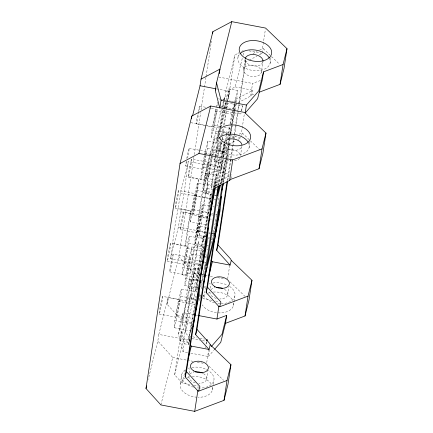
<?xml version="1.0" encoding="UTF-8"?>
<svg xmlns="http://www.w3.org/2000/svg" width="433" height="433" viewBox="0 0 433 433"><rect width="100%" height="100%" fill="white"/><g stroke="black" fill="none" stroke-linecap="round" stroke-linejoin="round"><path stroke-width="0.32" stroke-dasharray="2.17 1.62" d="M191.207 330.947L174.304 327.738L174.786 320.593L178.304 301.271L181.34 289.092L196.945 292.053M174.304 327.738L177.335 315.565L180.859 296.237L181.34 289.092M199.212 278.008L182.309 274.798L182.791 267.654L186.314 248.331L189.345 236.153L206.249 239.362M189.903 339.293L189.097 342.541L180.642 340.939L181.335 330.709L174.667 374.799L182.12 383.016L191.321 384.764M197.816 288.021L184.815 285.558L185.297 278.408L188.82 259.086L191.851 246.907L203.553 249.132M182.309 274.798L185.346 262.625L188.864 243.297L189.345 236.153M194.32 195.391L211.223 198.595L207.705 217.923L207.218 225.068L190.314 221.858L190.801 214.714L194.32 195.391L197.356 183.213L214.259 186.417L214.167 187.722M198.07 285.704L197.102 289.601L188.647 287.999L189.345 277.77L182.012 326.238L187.051 298.586L191.906 279.101L198.406 280.335M184.815 285.558L187.852 273.38L191.37 254.057L191.851 246.907M190.314 221.858L193.351 209.686L196.869 190.358L197.356 183.213M191.906 279.101L191.213 289.331L198.541 240.862L193.508 268.514L188.647 287.999M195.705 299.62L191.153 298.754L191.846 288.53L185.183 332.614L188.907 336.722L188.404 340.035L158.824 334.422L157.823 341.036L148.265 379.395M203.781 244.975L195.326 243.373L195.813 236.229L199.332 216.906L202.363 204.728L210.167 206.205M189.097 342.541L190.466 327.841L196.474 296.291M206.243 232.115L205.107 236.662L196.658 235.059L197.351 224.83L190.017 273.299L195.056 245.646L199.911 226.161L207.061 227.52M216.971 185.93L217.734 182.883L200.825 179.679L201.313 172.529L204.831 153.206L207.867 141.028L224.77 144.238L224.283 151.382L223.228 157.179M191.251 330.298L191.689 323.803L195.094 305.119M199.911 226.161L199.218 236.391L206.546 187.922L201.513 215.574L196.658 235.059M195.326 243.373L198.363 231.195L201.881 211.872L202.363 204.728M203.331 190.433L203.819 183.289L207.337 163.966L210.373 151.788L227.276 154.992L226.789 162.137L223.271 181.465L206.368 178.255L203.331 190.433L212.435 192.16M197.102 289.601L198.471 274.901L204.641 242.702M206.325 153.975L207.38 148.178L207.867 141.028M199.299 276.709L199.7 270.863L202.98 252.823M203.386 236.147L202.124 241.208L201.724 247.146L203.386 236.147L205.973 236.635M215.385 186.969L216.37 174.824L207.916 173.222L207.223 183.451L211.466 155.393M199.997 294.602L199.608 300.356L200.739 295.809M206.2 193.648L207.461 188.588L207.862 182.65L206.2 193.648L211.369 194.628M206.368 178.255L209.886 158.933L210.373 151.788M219.141 138.971L211.342 137.494L211.824 130.349L216.143 107.817M205.107 236.662L206.476 221.961L211.515 194.309L216.37 174.824M201.718 288.762L202.206 281.618L205.724 262.295L202.471 261.678M217.891 105.993L218.026 104.044M218.037 136.79L217.734 141.266L218.243 137.927M228.234 143.853L226.134 152.297L217.68 150.689L218.373 140.465L216.062 155.734M216.002 188.869L215.91 190.19L216.213 188.972M216.181 186.233L216.987 179.782L220.825 158.711M217.734 182.883L218.216 175.738L221.734 156.416L224.808 143.81M222.237 142.04L220.933 141.797L220.24 152.021L221.75 142.062M218.21 203.954L218.773 195.646M235.184 109.766L236.699 100.689L237.392 90.459L228.943 88.857L228.245 99.081L234.913 54.996L238.459 53.118M226.232 142.23L226.405 139.675M226.448 139.036L226.881 132.644L218.427 131.037M226.134 152.297L226.654 144.622M226.697 143.983L226.827 142.067M228.684 134.203L228.245 140.698L229.999 133.651M226.134 142.782L229.387 143.399L228.018 158.099M234.448 111.129L235.151 104.001M223.942 109.901L223.877 110.859L240.786 114.068L241.165 112.991M240.851 113.105L240.786 114.068M201.599 264.552L170.542 258.663L172.848 243.411A34.445 1.586 -79.3 0 1 178.142 208.397L180.447 193.15L188.333 161.509L224.678 168.405L222.351 183.781M170.542 258.663L178.423 227.022L180.729 211.775A34.445 1.586 -79.3 0 0 186.028 176.761L188.333 161.509M193.73 314.639L183.127 312.631L181.925 320.572L167.019 304.128L168.02 297.509L196.945 302.997M167.019 304.128L178.845 256.672L193.892 157.195M194.298 154.521L200.658 112.461M201.064 109.793L204.392 87.758M204.495 87.093L206.011 77.079M206.108 76.408L211.461 41.027M172.848 243.411L185.524 245.82L190.818 210.801L178.142 208.397M180.729 211.775L193.41 214.183L198.704 179.165L186.028 176.761M187.57 352.565L183.018 351.704L178.51 334.281L179.706 326.341L183.127 312.631M218.026 137.169L213.891 139.361L204.695 176.274L198.027 220.359L203.061 192.707L207.916 173.222M174.667 374.799L183.868 337.886L190.536 293.801L185.497 321.454L180.642 340.939M211.569 154.727L213.891 139.361M195.451 267.995L194.19 273.055L192.523 284.053L195.451 267.995L200.652 268.985M211.769 156.8L208.538 178.174L212.614 155.788M211.872 156.134L215.206 134.089L221.82 107.541M183.018 351.704L184.22 343.759L179.706 326.341M180.334 383.773L181.736 374.507M216.965 141.575L217.664 136.942M185.183 332.614L194.379 295.701L201.047 251.616L196.008 279.269L191.153 298.754M215.493 156.091L217.057 145.737L214.135 161.796L222.589 163.398L225.896 144.784M219.655 128.574L222.789 107.866M222.887 107.2L223.899 100.521M224.002 99.85L224.402 97.181L229.127 94.67L229.631 91.363L219.114 89.366M197.01 291.88L195.694 290.429L202.363 246.345L201.67 256.569L204.095 246.832M215.964 156.4L211.044 188.934L216.078 161.282L220.933 141.797M219.25 134.658L219.856 130.647M220.262 127.979L224.402 100.591M224.505 99.92L225.717 91.904L234.913 54.996M214.275 187.662L214.882 183.652L229.55 175.868M214.947 187.034L219.363 157.823L213.556 188.046M222.151 139.41L222.751 135.426M222.854 134.76L223.958 127.459M224.359 124.801L226.768 108.867M226.87 108.201L227.574 103.552L226.491 109.479M200.782 286.938L203.9 269.602L205.724 262.295M189.324 373.224L190.022 368.591M222.546 153.526L224.148 142.939A9.044 5.689 8.6 0 0 231.644 150.159A9.044 5.689 8.6 0 0 241.901 146.305L240.499 155.571M218.313 184.864L222.259 158.781M222.356 158.11L224.078 146.744L227.011 145.185M237.988 57.21L238.691 52.577M218.789 185.145L222.692 159.333M223.092 156.686L224.992 144.113M227.309 138.874L228.099 134.306M228.386 145.585L226.383 158.819L219.932 184.723M228.483 144.925L229.187 140.292M229.284 139.632L229.988 134.999M230.085 134.338L231.39 125.732M231.487 125.072L233.587 111.173M233.69 110.512L234.589 104.559L236.97 103.298M223.363 182.217L229.734 140.081M229.836 139.415L234.085 111.324M234.183 110.653L235.904 99.287L252.921 90.259L251.735 95.006L250.658 96.034L237.565 102.978M210.443 288.199L211.044 284.227M243.573 69.161L245.175 58.569M227.201 180.756L233.571 138.62M233.674 137.948L238.935 103.173M239.032 102.502L245.83 59.445M227.807 180.16L232.862 146.722M232.965 146.051L233.874 140.032M233.977 139.366L239.233 104.586M239.335 103.92L246.009 59.776M206.736 362.573L208.636 349.999M239.081 134.208L241.462 132.942L244.364 113.755M190.818 353.182L208.376 356.511L209.377 349.896M206.671 379.238L207.872 371.298M250.658 96.034L252.563 83.461L261.716 80.018M227.661 278.863L229.658 265.629M259.508 50.158L262.485 48.577L265.386 29.384M212.451 389.868L212.852 387.221M213.252 384.574L213.853 380.602M249.083 147.669L249.982 141.71M227.693 294.873L228.895 286.933M261.321 72.528A9.044 5.689 8.6 0 0 249.202 65.204A9.044 5.689 8.6 0 0 246.815 74.795A9.044 5.689 8.6 0 0 261.321 72.528L262.923 61.935M233.479 305.498L233.977 302.191M234.08 301.53L234.881 296.237M270.105 63.299L271.009 57.345M241.641 110.88L242.556 105.858L225.647 102.653L224.738 107.671M184.22 343.759L188.447 344.56L190.217 336.354L190.217 336.674M205.35 347.769L205.529 346.633M200.825 179.679L203.862 167.501L206.205 154.619M211.342 137.494L214.373 125.316L217.658 107.281M212.733 155.133L217.62 134.284M219.168 135.334L220.007 130.728M220.608 127.432L224.083 108.342M221.566 135.107L223.017 128.574M223.617 125.283L226.372 110.139M220.949 158.05L224.132 143.686M203.862 167.501L220.765 170.705L223.114 157.823M228.223 133.645L229.539 126.404M230.02 123.768L232.537 109.944L234.156 103.449M228.846 132.909L230.372 124.536M230.486 123.892L233.365 109.744M220.695 183.955L224.532 162.884L229.387 143.399M221.193 183.917L224.24 167.17L226.475 158.197M230.161 133.012L234.329 111.774M229.69 138.008L230.989 132.812L235.065 110.426M211.488 243.476L216.527 215.823L215.223 215.574M213.182 236.856L214.828 227.839M215.883 222.042L216.235 220.11L214.936 219.861M223.58 182.461L227.78 159.414M206.005 344.035L206.514 341.588M158.824 334.422L168.02 297.509M216.3 107.178L217.577 102.053M221.983 106.891L223.596 100.418M223.758 99.769L224.402 97.181M224.245 107.693L226.026 100.548M226.188 99.899L228.943 88.857M224.072 108.981L225.647 102.653M220.592 127.627L224.949 110.144M225.598 107.552L227.211 101.078M227.368 100.429L229.631 91.363M219.932 131.583L220.413 129.64M221.063 127.048L227.195 102.442M227.352 101.793L229.127 94.67M214.135 161.796L215.396 156.735M217.68 150.689L220.273 140.297M220.429 139.648L220.917 137.705M204.695 176.274L214.146 171.257L217.371 158.31M218.021 155.718L221.409 142.121M222.053 139.529L222.697 136.936M225.717 91.904L235.168 86.892L242.431 57.751M243.075 55.164L244.044 51.278M224.938 140.438L226.881 132.644M234.318 102.8L237.392 90.459M211.618 195.835L209.675 203.629L210.368 193.405L203.039 241.874L208.073 214.221L210.503 204.479M213.859 187.754L214.882 183.652M233.522 109.105L235.124 102.697M235.319 101.631L235.904 99.287M160.897 404.936L172.724 357.479L157.823 341.036M178.51 334.281L193.751 273.115L178.845 256.672M220.765 170.705L222.589 163.398M228.397 143.204L229.533 138.657M203.537 250.258L203.218 251.535L186.314 248.331M226.638 157.558L227.276 154.992M220.814 183.901L224.678 168.405M195.694 290.429L200.214 272.297M241.295 110.924L242.556 105.858M216.684 215.174L217.009 213.875M217.171 213.225L217.658 211.277M188.907 336.722L192.62 321.833M188.404 340.035L192.441 323.846M188.447 344.56L190.022 338.233M230.859 178.78L231.893 174.623M241.684 135.345L242.274 132.969L241.462 132.942M259.183 54.904L262.117 53.351L263.302 48.604L262.485 48.577M182.12 383.016L185.67 368.77M212.349 300.399L203.142 298.651L206.211 286.348M206.292 343.975L206.925 341.442M224.262 109.787L223.877 110.859M208.376 356.511L213.686 350.421M241.414 51.549L244.369 49.984M252.964 53.627L257.132 51.419M245.1 62.374L248.623 60.506M249.208 60.198L256.839 56.149M215.206 134.089L217.566 132.839M220.392 135.913L223.341 134.349M231.936 137.997L236.104 135.783M229.36 143.94L235.812 140.514M238.161 139.269L241.094 137.716L228.602 135.345M251.735 95.006L254.885 93.82M248.97 50.856L262.117 53.351M218.752 77.047L252.563 83.461M235.168 86.892L252.921 90.259M216.484 88.868L218.454 89.241M218.378 98.848L219.677 99.092M220.327 99.217L222.281 99.585M222.93 99.709L224.879 100.083M225.528 100.202L230.729 101.192M231.379 101.311L233.982 101.809M221.144 106.61L234.8 109.197M199.673 106.134L206.173 107.368M208.776 107.86L210.725 108.234M211.374 108.353L216.576 109.343A9.044 0.417 -79.3 0 1 214.2 123.448A9.044 0.417 -79.3 0 1 213.799 121.722A9.044 0.417 -79.3 0 1 216.576 109.343M215.342 111.027L232.245 114.231M214.373 125.316L221.528 126.674M224.126 127.167L231.276 128.525M190.85 122.663L219.775 128.152M196.236 123.789L213.139 126.999M222.535 131.21L230.989 132.812M211.824 130.349L217.675 131.459M218.324 131.583L228.727 133.553M221.745 139.469L224.992 140.086M207.38 148.178L224.283 151.382M213.572 150.522L222.026 152.124M189.161 148.319L206.065 151.523M204.831 153.206L221.734 156.416M209.886 158.933L226.789 162.137M216.078 161.282L224.532 162.884M191.667 159.073A9.044 0.417 -79.3 0 1 189.291 173.184A9.044 0.417 -79.3 0 1 188.885 171.452A9.044 0.417 -79.3 0 1 191.667 159.073L208.571 162.283A9.044 0.417 -79.3 0 1 206.195 176.388A9.044 0.417 -79.3 0 1 205.794 174.661A9.044 0.417 -79.3 0 1 208.571 162.283M207.337 163.966L224.24 167.17M214.146 171.257L229.268 174.126M185.725 165.974L202.628 169.184M201.313 172.529L218.216 175.738M188.231 176.729L205.134 179.939M214.53 184.149L219.082 185.01M203.819 183.289L216.819 185.752M207.461 188.588L212.663 189.573M196.869 190.358L212.473 193.318M203.061 192.707L211.515 194.309M213.577 194.861L216.181 195.353M214.6 195.24L217.187 195.732M178.65 190.504A9.044 0.417 -79.3 0 1 176.274 204.609A9.044 0.417 -79.3 0 1 175.868 202.882A9.044 0.417 -79.3 0 1 178.65 190.504L195.554 193.708A9.044 0.417 -79.3 0 1 193.178 207.813A9.044 0.417 -79.3 0 1 192.772 206.086A9.044 0.417 -79.3 0 1 195.554 193.708M180.447 193.15L210.844 198.915M214.151 199.543L216.132 199.916M216.825 204.988L218.124 205.237M212.765 206.698L214.07 206.947M193.351 209.686L208.955 212.641M201.881 211.872L209.031 213.231M211.634 213.723L212.933 213.967M215.531 214.465L216.836 214.708M211.326 214.838L212.625 215.082M175.213 208.159L192.117 211.364M183.662 212.013A9.044 0.417 -79.3 0 1 181.286 226.123A9.044 0.417 -79.3 0 1 180.88 224.391A9.044 0.417 -79.3 0 1 183.662 212.013L200.566 215.223A9.044 0.417 -79.3 0 1 198.19 229.328A9.044 0.417 -79.3 0 1 197.784 227.601A9.044 0.417 -79.3 0 1 200.566 215.223M201.513 215.574L208.663 216.933M190.801 214.714L207.705 217.923M199.332 216.906L208.43 218.633M209.085 218.752L212.332 219.369M178.423 227.022L206.178 232.288M208.82 232.792L210.14 233.041M198.363 231.195L206.162 232.678M208.766 233.171L210.065 233.414M180.225 229.669L197.129 232.878M208.473 237.457L209.772 237.706M195.813 236.229L204.912 237.955M208.165 238.572L209.464 238.816M210.113 238.94L212.067 239.308M202.124 241.208L204.728 241.701M207.028 245.592L208.333 245.841M188.864 243.297L205.118 246.382M195.056 245.646L203.505 247.248M206.806 249.744L208.105 249.993M170.645 243.443A9.044 0.417 -79.3 0 1 168.264 257.548A9.044 0.417 -79.3 0 1 167.863 255.822A9.044 0.417 -79.3 0 1 170.645 243.443L187.549 246.648A9.044 0.417 -79.3 0 1 185.172 260.753A9.044 0.417 -79.3 0 1 184.767 259.026A9.044 0.417 -79.3 0 1 187.549 246.648M191.37 254.057L202.422 256.152M205.02 256.645L206.974 257.018M204.917 257.186L206.216 257.435M173.146 254.198A9.044 0.417 -79.3 0 1 170.77 268.303A9.044 0.417 -79.3 0 1 170.369 266.576A9.044 0.417 -79.3 0 1 173.146 254.198L190.055 257.402A9.044 0.417 -79.3 0 1 187.678 271.513A9.044 0.417 -79.3 0 1 187.273 269.781A9.044 0.417 -79.3 0 1 190.055 257.402M188.82 259.086L201.821 261.554M204.241 265.056L206.222 265.429M185.346 262.625L202.249 265.83M167.203 261.099L184.112 264.303M193.508 268.514L200.008 269.748M182.791 267.654L199.7 270.863M194.19 273.055L201.296 274.403M201.946 274.527L205.177 275.139M193.751 273.115L199.716 274.246M200.382 274.37L204.354 275.128M205.02 275.253L207.672 275.756M210.324 276.259L213.637 276.887M217.615 277.64L224.906 279.025M187.852 273.38L199.553 275.599M202.151 276.092L203.456 276.341M169.709 271.854L186.618 275.063M196.008 279.269L199.261 279.886M199.911 280.01L203.164 280.627M185.297 278.408L198.953 281.001M215.634 301.022L218.919 301.644M180.859 296.237L195.808 299.073M187.051 298.586L195.499 300.188M162.635 296.383A9.044 0.417 -79.3 0 1 160.259 310.488A9.044 0.417 -79.3 0 1 159.858 308.761A9.044 0.417 -79.3 0 1 162.635 296.383L179.538 299.587A9.044 0.417 -79.3 0 1 177.162 313.698A9.044 0.417 -79.3 0 1 176.761 311.966A9.044 0.417 -79.3 0 1 179.538 299.587M178.304 301.271L195.213 304.475M196.382 315.143L197.708 315.397M177.335 315.565L192.939 318.52M159.198 314.039L176.101 317.243M185.497 321.454L192.653 322.812M174.786 320.593L191.689 323.803M192.815 336.847L196.717 337.588M199.965 338.205L204.517 339.066M191.971 338.606L199.775 340.084M202.373 340.576L206.276 341.318M172.724 357.479L186.645 360.121M187.31 360.245L193.275 361.376M197.253 362.134L203.883 363.39M193.952 385.262L198.558 386.133M263.302 48.604L271.004 56.025M271.486 56.485L279.669 64.371M242.274 132.969L249.976 140.389M250.458 140.855L260.087 150.127M229.993 281.872L246.052 297.341M208.966 366.237L223.569 380.304M205.767 254.485L206.644 255.454M199.64 294.781L200.955 296.232M201.394 296.719L203.142 298.651M194.379 295.701L196.447 297.985M183.868 337.886L189.567 344.175M198.173 111.714A9.044 0.417 -79.3 0 1 199.629 106.08A9.044 0.417 -79.3 0 1 199.018 111.416M198.926 111.952A9.044 0.417 -79.3 0 1 196.333 123.789A9.044 0.417 -79.3 0 1 197.724 113.966M186.775 158.467A9.044 0.417 -79.3 0 1 189.118 148.265A9.044 0.417 -79.3 0 1 187.673 158.148M187.002 161.449A9.044 0.417 -79.3 0 1 185.757 166.034A9.044 0.417 -79.3 0 1 186.266 161.39M239.638 158.267A9.044 5.689 8.6 0 1 233.544 160.968M232.386 160.995A9.044 5.689 8.6 0 1 226.751 159.68M223.737 157.477A9.044 5.689 8.6 0 1 228.548 149.52A9.044 5.689 8.6 0 1 240.353 155.404M203.429 373.603A9.044 5.689 8.6 0 1 206.417 379.947A9.044 5.689 8.6 0 1 198.758 383.34M195.272 382.826A9.044 5.689 8.6 0 1 188.923 375.871M189.93 374.08A9.044 5.689 8.6 0 1 194.016 372.017M248.466 142.782A16.362 10.3 8.6 0 1 232.223 154.906A16.362 10.3 8.6 0 1 218.156 139.085M269.488 58.417A16.362 10.3 8.6 0 1 253.245 70.536A16.362 10.3 8.6 0 1 239.184 54.72M262.771 62.412A9.044 5.689 8.6 0 1 252.666 65.789A9.044 5.689 8.6 0 1 245.089 59.056M212.554 387.172A16.362 10.3 8.6 0 1 198.141 397.288M196.934 397.229A16.362 10.3 8.6 0 1 181.411 389.478A16.362 10.3 8.6 0 1 185.172 378.307M187.381 377.376A16.362 10.3 8.6 0 1 189.876 376.732M192.257 376.418A16.362 10.3 8.6 0 1 212.078 385.527M233.576 302.802A16.362 10.3 8.6 0 1 221.258 312.875A16.362 10.3 8.6 0 1 202.265 304.827M202.915 296.464A16.362 10.3 8.6 0 1 206.2 293.937M207.829 293.217A16.362 10.3 8.6 0 1 210.898 292.367M213.285 292.053A16.362 10.3 8.6 0 1 233.106 301.162M191.927 367.357A16.362 10.3 8.6 0 1 213.512 376.342A16.362 10.3 8.6 0 1 200.138 388.028M199.543 388.022A16.362 10.3 8.6 0 1 196.501 387.773M193.519 387.172A16.362 10.3 8.6 0 1 185.135 369.906M188.209 368.315A16.362 10.3 8.6 0 1 189.383 367.926M229.55 286.375A16.362 10.3 8.6 0 1 234.313 297.725A16.362 10.3 8.6 0 1 220.565 303.652M219.964 303.636A16.362 10.3 8.6 0 1 216.922 303.317M214.541 302.802A16.362 10.3 8.6 0 1 202.931 293.937M203.954 287.653A16.362 10.3 8.6 0 1 206.162 285.542M209.231 283.951A16.362 10.3 8.6 0 1 210.406 283.555M212.955 282.987A16.362 10.3 8.6 0 1 227.271 285.098M224.451 289.239A9.044 5.689 8.6 0 1 227.439 295.582A9.044 5.689 8.6 0 1 219.785 298.97M216.294 298.456A9.044 5.689 8.6 0 1 209.945 291.506M210.952 289.715A9.044 5.689 8.6 0 1 215.039 287.647M205.632 155.442A9.044 0.417 -79.3 0 1 202.709 169.2A9.044 0.417 -79.3 0 1 204.614 156.865A9.044 0.417 -79.3 0 1 205.724 154.819M198.704 179.165A34.445 1.586 -79.3 0 1 193.41 214.183M185.524 245.82A34.445 1.586 -79.3 0 1 190.818 210.801"/><path stroke-width="0.65" d="M198.244 292.302L197.762 299.447L194.244 318.769M206.205 240.012L205.767 246.507L202.482 264.541M214.124 188.371L213.772 193.567L210.254 212.89M219.179 209.231L218.784 215.077L215.385 233.76M207.055 340.522L207.12 339.559L206.736 340.636M230.951 364.673L227.947 384.52L224.007 400.341L194.709 411.35L160.897 404.936L145.997 388.493L180.025 163.501L191.851 116.044L210.757 106.015L244.564 112.428L265.981 133.061L262.977 152.909L259.031 168.729L230.713 179.37L229.636 180.399L213.566 188.923L185.145 376.862L197.811 390.837L198.687 391.129L227.011 380.488L230.951 364.673L210.249 344.728L209.637 343.38L196.972 329.405L205.177 275.139L214.373 238.231L206.168 292.491L218.833 306.467L219.71 306.764L248.033 296.123L251.974 280.303L231.276 260.363L230.659 259.015L217.994 245.04L227.601 181.503M191.451 118.691L191.851 116.044M192.625 115.541L200.046 85.75L201.047 79.136L212.874 31.679L231.779 21.65L265.586 28.064L287.003 48.691L283.999 68.544L280.059 84.365L259.291 92.169M212.571 33.682L212.874 31.679M216.538 82.817L215.336 90.757L219.845 108.18L221.046 100.239L216.538 82.817L231.779 21.65M219.255 73.74L219.953 69.107L201.047 79.136M185.145 376.862L186.455 371.59L214.173 188.333M215.288 187.608L208.993 221.074M210.249 344.728L209.069 349.474L195.656 334.677L218.113 186.201M218.687 185.806L217.187 195.732L219.769 185.373M220.494 185.194L216.792 200.041L206.882 265.559L214.768 233.917L222.248 184.447M206.168 292.491L207.483 287.22L223.157 183.554M231.276 260.363L230.091 265.11L216.679 250.312L227.098 181.422M194.709 411.35L197.811 390.837M229.636 180.399L232.738 159.885L262.035 148.876L265.981 133.061M263.529 71.851L258.799 90.833L246.404 105.046L245.202 112.991L257.597 98.773L262.328 79.791L263.529 71.851L283.063 64.512L287.003 48.691M199.034 315.646L216.933 319.04L218.833 306.467M214.573 349.404L220.765 342.297L225.496 323.316L226.697 315.37L216.933 319.04M224.007 400.341L227.011 380.488M259.031 168.729L262.035 148.876M225.496 323.316L245.029 315.976L248.033 296.123M280.059 84.365L283.063 64.512M251.974 280.303L248.97 300.156L245.029 315.976M204.755 276.584L205.22 274.008M206.979 267.047L203.331 285.417M223.46 183.116L221.848 190.298M180.025 163.501L198.931 153.471L210.757 106.015M215.499 90.102L215.823 88.797L200.046 85.75M145.997 388.493L146.646 385.895M207.228 232.31L208.365 227.763L206.996 242.464L201.957 270.116L200.663 275.312M201.93 267.112L202.249 265.83M199.386 284.6L200.355 280.703L198.985 295.403L192.977 326.953M220.245 200.885L221.382 196.338L220.013 211.039L214.167 241.939M214.947 235.682L215.266 234.405M188.09 359.06L191.321 346.108L190.444 345.139M208.955 275.339L212.343 261.743L211.028 260.293M195.656 334.677L196.972 329.405M216.679 250.312L217.994 245.04M198.687 391.129L199.867 386.388L186.455 371.59M219.71 306.764L220.895 302.017L207.483 287.22M226.697 315.37L221.967 334.357L211.347 346.541M221.046 100.239L246.404 105.046M198.931 153.471L232.738 159.885M211.466 233.29L214.768 233.917M212.343 261.743L230.091 265.11M191.321 346.108L209.069 349.474M224.305 142.462A9.044 5.689 8.6 0 1 233.625 138.961A9.044 5.689 8.6 0 1 241.955 144.811M195.104 371.844A9.044 5.689 8.6 0 1 202.465 373.084M219.369 137.764A16.362 10.3 8.6 0 1 234.681 134.457A16.362 10.3 8.6 0 1 248.179 142.251M239.947 53.822A16.362 10.3 8.6 0 1 255.275 50.028A16.362 10.3 8.6 0 1 269.202 57.881M245.327 58.098A9.044 5.689 8.6 0 1 255.427 54.715A9.044 5.689 8.6 0 1 263.01 61.448M216.132 287.48A9.044 5.689 8.6 0 1 222.448 288.275M193.768 370.919A9.044 5.689 8.6 0 0 208.273 368.651A9.044 5.689 8.6 0 0 196.154 361.333A9.044 5.689 8.6 0 0 193.768 370.919M224.234 142.511A16.362 10.3 8.6 0 0 250.485 138.403A16.362 10.3 8.6 0 0 228.559 125.159A16.362 10.3 8.6 0 0 224.234 142.511M245.257 58.141A16.362 10.3 8.6 0 0 271.507 54.038A16.362 10.3 8.6 0 0 249.581 40.789A16.362 10.3 8.6 0 0 245.257 58.141M214.79 286.554A9.044 5.689 8.6 0 0 229.295 284.286A9.044 5.689 8.6 0 0 217.177 276.963A9.044 5.689 8.6 0 0 214.79 286.554"/></g></svg>
